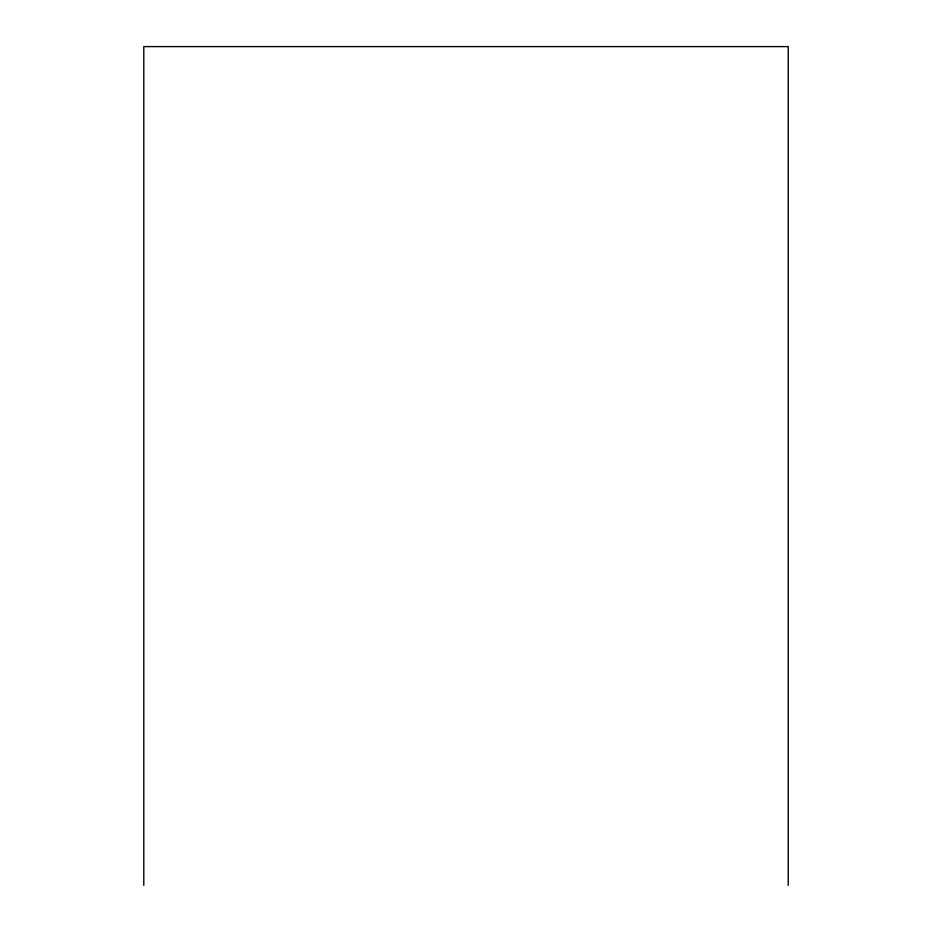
<?xml version="1.0" encoding="UTF-8"?>
<svg xmlns="http://www.w3.org/2000/svg" width="932" height="932" viewBox="0 0 932 932"><rect width="100%" height="100%" fill="white"/><g stroke="black" fill="none" stroke-linecap="round" stroke-linejoin="round"><path stroke-width="1.4" d="M788.216 885.4L788.216 46.6L143.784 46.6L143.784 885.4"/></g></svg>
